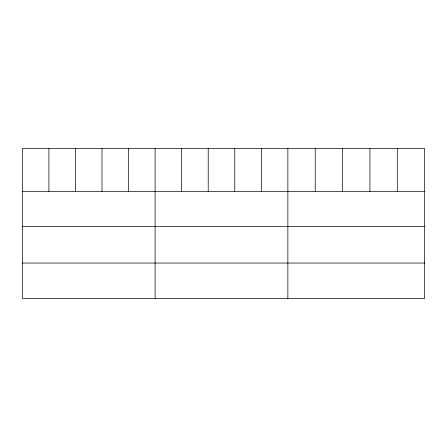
<?xml version="1.0" encoding="UTF-8"?>
<svg xmlns="http://www.w3.org/2000/svg" width="447" height="447" viewBox="0 0 447 447"><rect width="100%" height="100%" fill="white"/><g stroke="black" fill="none" stroke-linecap="round" stroke-linejoin="round"><path stroke-width="0.67" d="M424.65 191.333L424.65 298.367L22.35 298.367L22.35 148.633L424.65 148.633L424.65 191.333L22.35 191.333M22.35 226.657L424.65 226.657M22.35 263.048L424.65 263.048M397.294 148.633L397.294 191.333M369.937 148.633L369.937 191.333M342.581 148.633L342.581 191.333M315.224 148.633L315.224 191.333M287.868 148.633L287.868 298.367M261.316 148.633L261.316 191.333M234.764 148.633L234.764 191.333M208.213 148.633L208.213 191.333M181.661 148.633L181.661 191.333M155.109 148.633L155.109 298.367M128.557 148.633L128.557 191.333M102.005 148.633L102.005 191.333M75.454 148.633L75.454 191.333M48.902 148.633L48.902 191.333"/></g></svg>
